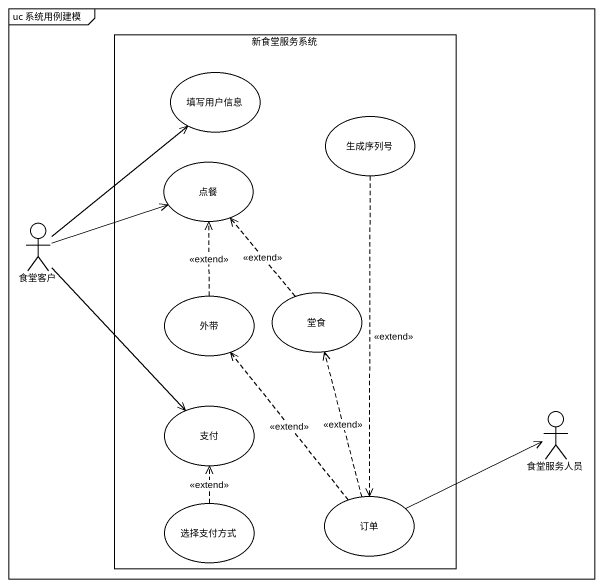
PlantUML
@startuml
mainframe uc 系统用例建模
rectangle 新食堂服务系统 {
  usecase 填写用户信息
  usecase 生成序列号
  usecase 点餐
  usecase 外带
  usecase 堂食
  usecase 支付
  usecase 订单
  usecase 选择支付方式
}
actor 食堂客户
actor 食堂服务人员
生成序列号 ..> 订单 : <<extend>>
食堂客户 -up-> 填写用户信息
食堂客户 -right-> 点餐
食堂客户 --> 支付
外带 .up.> 点餐 : <<extend>>
堂食 .up.> 点餐 : <<extend>>
订单 .up.> 外带 : <<extend>>
订单 .up.> 堂食 : <<extend>>
订单 -right-> 食堂服务人员
选择支付方式 .up.> 支付 : <<extend>>
@enduml
